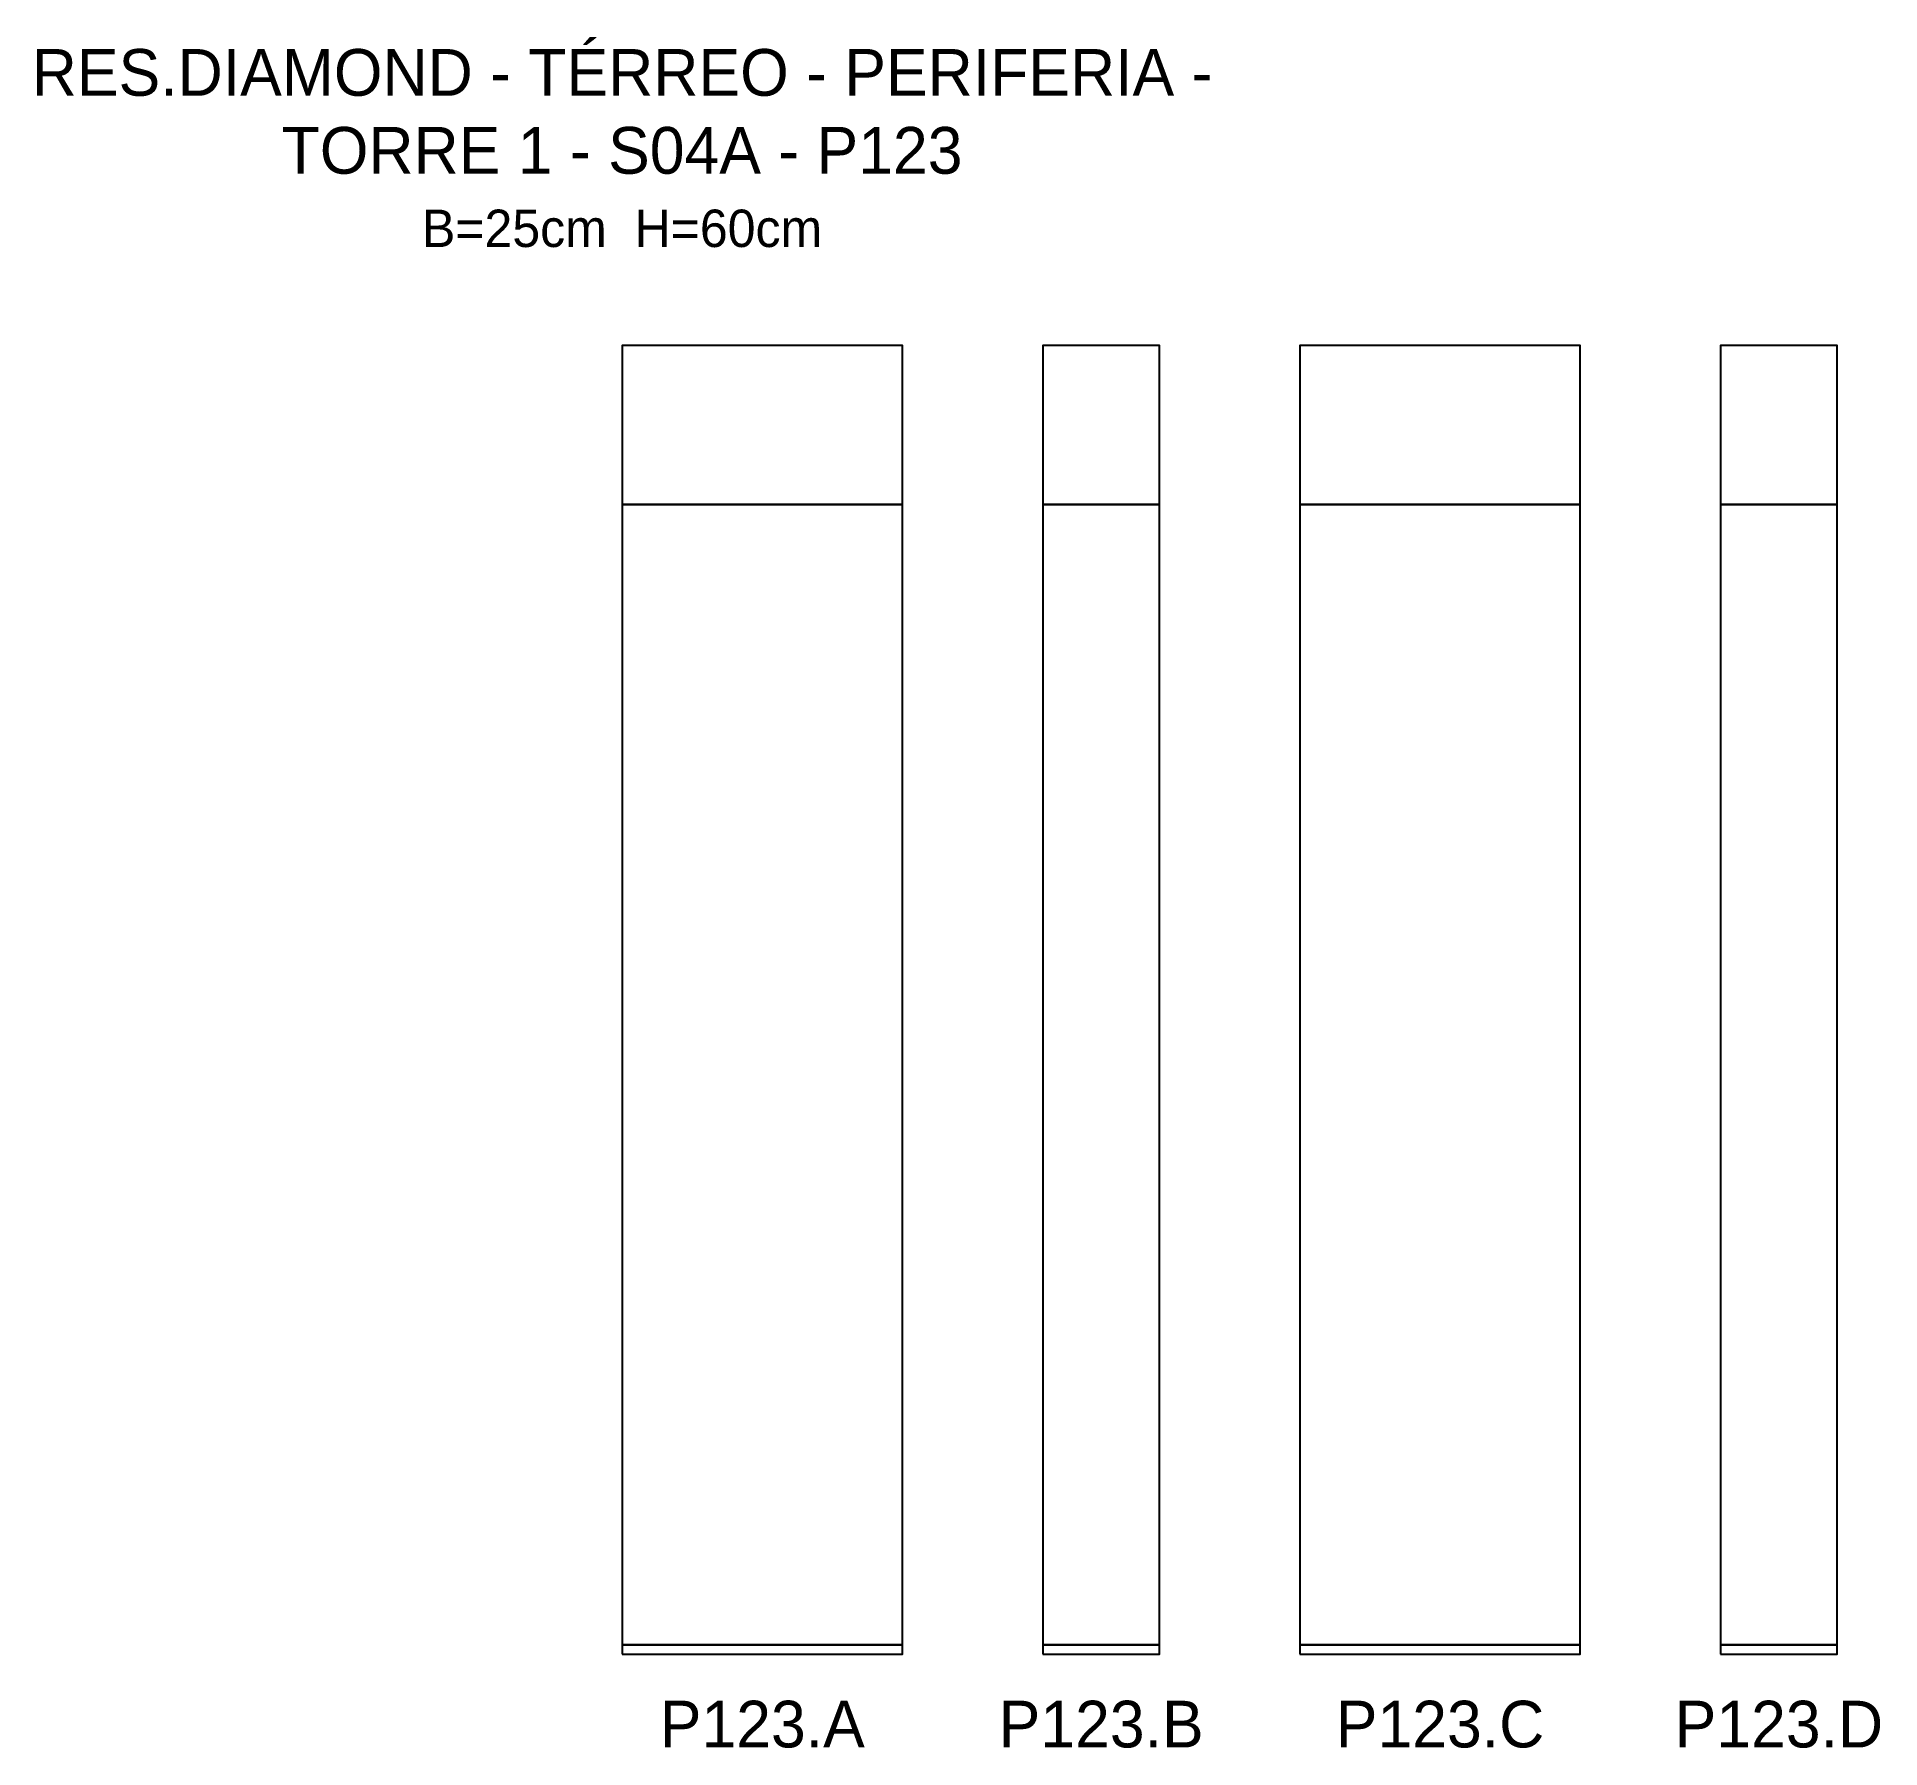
# Model space of a CAD drawing. Header units: metres. Extents: x -125 to 269, y -20 to 346.
import ezdxf

# ---------------------------------------------------------------- set-up
doc = ezdxf.new("R2010")
doc.units = ezdxf.units.M
for name, color, linetype in [('Cota Secao (2x)', 3, 'Continuous'), ('NOMENCLATURA', 1, 'Continuous'), ('Paineis', 7, 'Continuous'), ('Texto Secao', 2, 'Continuous')]:
    doc.layers.add(name, color=color, linetype=linetype)

msp = doc.modelspace()

# ---------------------------------------------------------------- linework, layer by layer
at = {"layer": 'Paineis'}
for points in [[(0, 246), (60, 246), (60, 280), (0, 280)], [(90, 246), (115, 246), (115, 280), (90, 280)], [(145, 246), (205, 246), (205, 280), (145, 280)], [(235, 246), (260, 246), (260, 280), (235, 280)], [(0, 2), (60, 2), (60, 246), (0, 246)], [(90, 2), (115, 2), (115, 246), (90, 246)], [(145, 2), (205, 2), (205, 246), (145, 246)], [(235, 2), (260, 2), (260, 246), (235, 246)], [(0, 0), (60, 0), (60, 2), (0, 2)], [(90, 0), (115, 0), (115, 2), (90, 2)], [(145, 0), (205, 0), (205, 2), (145, 2)], [(235, 0), (260, 0), (260, 2), (235, 2)]]:
    msp.add_lwpolyline(points, close=True, dxfattribs=at)

# ---------------------------------------------------------------- texts
at = {"layer": 'Cota Secao (2x)', "insert": (0, 305), "char_height": 8, "width": 280, "attachment_point": 5}
msp.add_mtext('B=25cm  H=60cm', dxfattribs=at)
at = {"layer": 'NOMENCLATURA', "insert": (0, 330), "char_height": 10, "width": 300, "attachment_point": 5}
msp.add_mtext('RES.DIAMOND - TÉRREO - PERIFERIA - TORRE 1 - S04A - P123', dxfattribs=at)
at = {"layer": 'Texto Secao', "char_height": 10, "attachment_point": 5}
for s, insert, width in [('P123.A', (30, -15), 80), ('P123.B', (102.5, -15), 45), ('P123.C', (175, -15), 80), ('P123.D', (247.5, -15), 45)]:
    msp.add_mtext(s, dxfattribs=dict(at, insert=insert, width=width))

doc.saveas('drawing.dxf')
